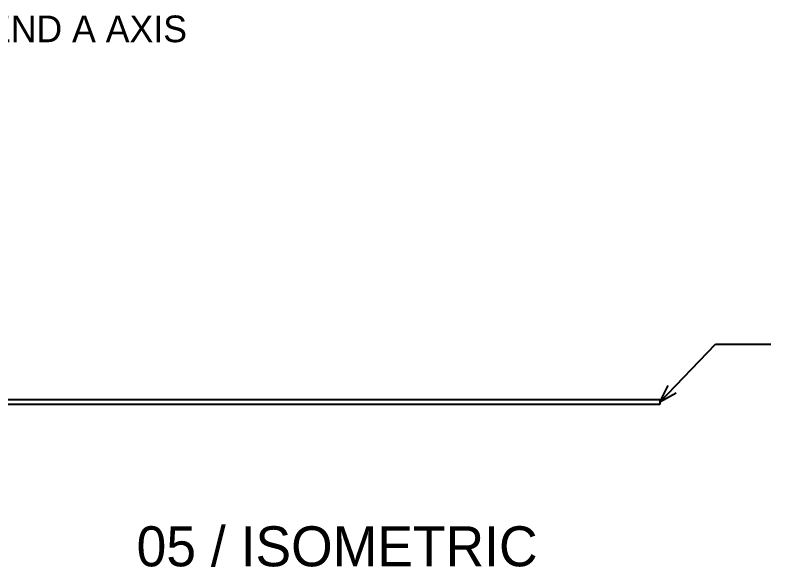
# Model space of a CAD drawing. Header units: inches. Extents: x 4 to 268, y 4 to 172.
# Drawn here: x 65.03 to 102.84, y 37.08 to 64.67 of the extents above; entities that cross this region are included whole.
import ezdxf

# ---------------------------------------------------------------- set-up
doc = ezdxf.new("R2010")
doc.units = ezdxf.units.IN
doc.header["$MEASUREMENT"] = 0

msp = doc.modelspace()

# ---------------------------------------------------------------- linework, layer by layer
at = {"layer": 'ANNOTATION'}
for p, q in [((97.288, 45.319), (100.066, 48.222)), ((100.066, 48.222), (102.844, 48.222)), ((97.288, 45.319), (97.702, 46.154)), ((98.103, 45.77), (97.288, 45.319))]:
    msp.add_line(p, q, dxfattribs=at)
at = {"layer": 'OUTLINE'}
for p, q in [((31.601, 45.444), (97.288, 45.444)), ((97.288, 45.444), (97.288, 45.194)), ((97.288, 45.194), (31.601, 45.194))]:
    msp.add_line(p, q, dxfattribs=at)

# ---------------------------------------------------------------- texts
at = {"layer": 'ANNOTATION'}
for s, height, p in [('LONG AXIS 90.0 DEG TO END A AXIS', 1.33333, (42.222, 63.318)), ('05 / ISOMETRIC', 2, (71.111, 37.111))]:
    msp.add_text(s, height=height, dxfattribs=at).set_placement(p)

doc.saveas('drawing.dxf')
